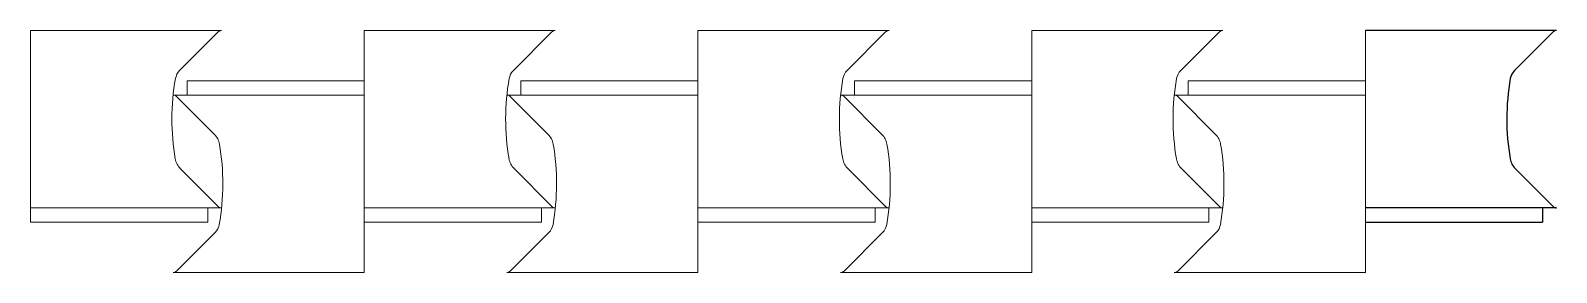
# Model space of a CAD drawing. Header units: millimetres. Extents: x 201 to 5252, y 144 to 944.
import ezdxf

# ---------------------------------------------------------------- set-up
doc = ezdxf.new("R2010")
doc.units = ezdxf.units.MM
for name, color, linetype, lineweight in [('part 1', 5, 'Continuous', 13), ('part 2', 3, 'Continuous', 13), ('part 3', 2, 'Continuous', 13), ('part 4', 6, 'Continuous', 13), ('part 5', 9, 'Continuous', 13), ('part 6', 1, 'Continuous', 13), ('part 7', 3, 'Continuous', 13), ('part 8', 5, 'Continuous', 13), ('part 9', 1, 'Continuous', 25)]:
    doc.layers.add(name, color=color, linetype=linetype, lineweight=lineweight)

msp = doc.modelspace()

# ---------------------------------------------------------------- linework, layer by layer
at = {"layer": 'part 1'}
for p, q in [((833.5, 944.3), (201, 944.3)), ((201, 310.5), (201, 944.3)), ((822.2, 939.6), (694.7, 812)), ((696.9, 487.8), (822.2, 362.4)), ((833.5, 357.8), (201, 357.8)), ((787.5, 357.8), (787.5, 310.5)), ((201, 310.5), (787.5, 310.5))]:
    msp.add_line(p, q, dxfattribs=at)
for centre, radius, start, end in [((833.5, 928.3), 16, 90, 135), ((730, 776.7), 50, 135, 170.0535), ((1446.6, 651), 777.5, 170.0535, 189.6951), ((739.3, 530.2), 60, 189.6951, 225), ((833.5, 373.8), 16, 225, 270)]:
    msp.add_arc(centre, radius, start, end, dxfattribs=at)
at = {"layer": 'part 2'}
for p, q in [((1305.7, 144.3), (1305.7, 944.3)), ((719.2, 778.1), (719.2, 730.8)), ((719.2, 778.1), (1305.7, 778.1)), ((673.2, 730.8), (1305.7, 730.8)), ((809.8, 600.8), (684.5, 726.1)), ((684.5, 148.9), (812.1, 276.5)), ((673.2, 144.3), (1305.7, 144.3))]:
    msp.add_line(p, q, dxfattribs=at)
for centre, radius, start, end in [((673.2, 714.8), 16, 45, 90), ((767.4, 558.3), 60, 9.6951, 45), ((60.1, 437.5), 777.5, 350.0535, 9.6951), ((776.7, 311.9), 50, 315, 350.0535), ((673.2, 160.3), 16, 270, 315)]:
    msp.add_arc(centre, radius, start, end, dxfattribs=at)
at = {"layer": 'part 3'}
for p, q in [((1938.2, 944.3), (1305.7, 944.3)), ((1926.9, 939.6), (1799.3, 812)), ((1801.6, 487.8), (1926.9, 362.4)), ((1938.2, 357.8), (1305.7, 357.8)), ((1892.2, 357.8), (1892.2, 310.5)), ((1305.7, 310.5), (1892.2, 310.5))]:
    msp.add_line(p, q, dxfattribs=at)
for centre, radius, start, end in [((1938.2, 928.3), 16, 90, 135), ((1834.7, 776.7), 50, 135, 170.0535), ((2551.3, 651), 777.5, 170.0535, 189.6951), ((1844, 530.2), 60, 189.6951, 225), ((1938.2, 373.8), 16, 225, 270)]:
    msp.add_arc(centre, radius, start, end, dxfattribs=at)
at = {"layer": 'part 4'}
for p, q in [((2410.4, 144.3), (2410.4, 944.3)), ((1823.9, 778.1), (1823.9, 730.8)), ((1823.9, 778.1), (2410.4, 778.1)), ((1777.9, 730.8), (2410.4, 730.8)), ((1914.5, 600.8), (1789.2, 726.1)), ((1789.2, 148.9), (1916.7, 276.5)), ((1777.9, 144.3), (2410.4, 144.3))]:
    msp.add_line(p, q, dxfattribs=at)
for centre, radius, start, end in [((1777.9, 714.8), 16, 45, 90), ((1872, 558.3), 60, 9.6951, 45), ((1164.8, 437.5), 777.5, 350.0535, 9.6951), ((1881.4, 311.9), 50, 315, 350.0535), ((1777.9, 160.3), 16, 270, 315)]:
    msp.add_arc(centre, radius, start, end, dxfattribs=at)
at = {"layer": 'part 5'}
for p, q in [((3042.8, 944.3), (2410.4, 944.3)), ((3031.5, 939.6), (2904, 812)), ((2906.2, 487.8), (3031.5, 362.4)), ((3042.8, 357.8), (2410.4, 357.8)), ((2996.9, 357.8), (2996.9, 310.5)), ((2410.4, 310.5), (2996.9, 310.5))]:
    msp.add_line(p, q, dxfattribs=at)
for centre, radius, start, end in [((3042.8, 928.3), 16, 90, 135), ((2939.3, 776.7), 50, 135, 170.0535), ((3655.9, 651), 777.5, 170.0535, 189.6951), ((2948.7, 530.2), 60, 189.6951, 225), ((3042.8, 373.8), 16, 225, 270)]:
    msp.add_arc(centre, radius, start, end, dxfattribs=at)
at = {"layer": 'part 6'}
for p, q in [((3515, 144.3), (3515, 944.3)), ((2928.5, 778.1), (2928.5, 730.8)), ((2928.5, 778.1), (3515, 778.1)), ((2882.5, 730.8), (3515, 730.8)), ((3019.1, 600.8), (2893.8, 726.1)), ((2893.8, 148.9), (3021.4, 276.5)), ((2882.5, 144.3), (3515, 144.3))]:
    msp.add_line(p, q, dxfattribs=at)
for centre, radius, start, end in [((2882.5, 714.8), 16, 45, 90), ((2976.7, 558.3), 60, 9.6951, 45), ((2269.5, 437.5), 777.5, 350.0535, 9.6951), ((2986, 311.9), 50, 315, 350.0535), ((2882.5, 160.3), 16, 270, 315)]:
    msp.add_arc(centre, radius, start, end, dxfattribs=at)
at = {"layer": 'part 7'}
for p, q in [((4147.5, 944.3), (3515, 944.3)), ((4136.2, 939.6), (4008.6, 812)), ((4010.9, 487.8), (4136.2, 362.4)), ((4147.5, 357.8), (3515, 357.8)), ((4101.5, 357.8), (4101.5, 310.5)), ((3515, 310.5), (4101.5, 310.5))]:
    msp.add_line(p, q, dxfattribs=at)
for centre, radius, start, end in [((4147.5, 928.3), 16, 90, 135), ((4044, 776.7), 50, 135, 170.0535), ((4760.6, 651), 777.5, 170.0535, 189.6951), ((4053.3, 530.2), 60, 189.6951, 225), ((4147.5, 373.8), 16, 225, 270)]:
    msp.add_arc(centre, radius, start, end, dxfattribs=at)
at = {"layer": 'part 8'}
for p, q in [((4619.7, 944.3), (4619.7, 144.3)), ((4033.2, 778.1), (4033.2, 730.8)), ((4033.2, 778.1), (4619.7, 778.1)), ((3987.2, 730.8), (4619.7, 730.8)), ((4123.8, 600.8), (3998.5, 726.1)), ((3998.5, 148.9), (4126, 276.5)), ((3987.2, 144.3), (4619.7, 144.3))]:
    msp.add_line(p, q, dxfattribs=at)
for centre, radius, start, end in [((3987.2, 714.8), 16, 45, 90), ((4081.4, 558.3), 60, 9.6951, 45), ((3374.1, 437.5), 777.5, 350.0535, 9.6951), ((4090.7, 311.9), 50, 315, 350.0535), ((3987.2, 160.3), 16, 270, 315)]:
    msp.add_arc(centre, radius, start, end, dxfattribs=at)
at = {"layer": 'part 9'}
for p, q in [((5252.2, 944.3), (4619.7, 944.3)), ((5240.8, 939.6), (5113.3, 812)), ((5115.5, 487.8), (5240.8, 362.4)), ((5252.2, 357.8), (4619.7, 357.8)), ((5206.2, 357.8), (5206.2, 310.5)), ((4619.7, 310.5), (5206.2, 310.5))]:
    msp.add_line(p, q, dxfattribs=at)
for centre, radius, start, end in [((5252.2, 928.3), 16, 90, 135), ((5148.6, 776.7), 50, 135, 170.0535), ((5865.2, 651), 777.5, 170.0535, 189.6951), ((5158, 530.2), 60, 189.6951, 225), ((5252.2, 373.8), 16, 225, 270)]:
    msp.add_arc(centre, radius, start, end, dxfattribs=at)

doc.saveas('drawing.dxf')
